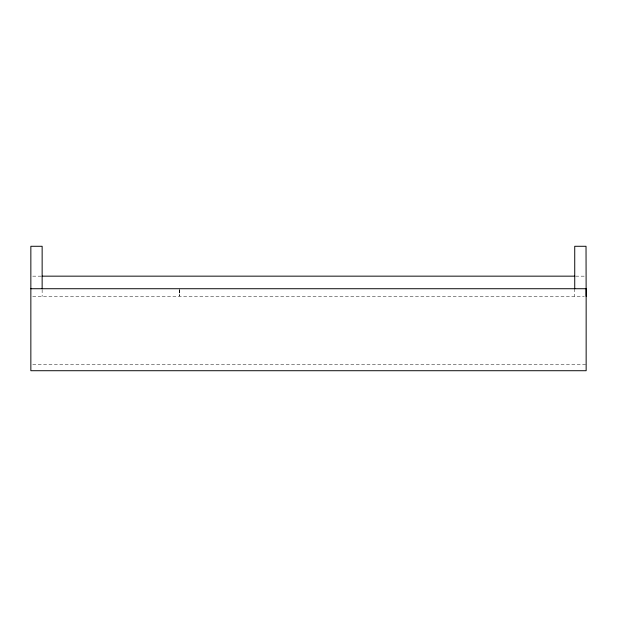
<?xml version="1.0" encoding="UTF-8"?>
<svg xmlns="http://www.w3.org/2000/svg" width="617" height="617" viewBox="0 0 617 617"><rect width="100%" height="100%" fill="white"/><g stroke="black" fill="none" stroke-linecap="round" stroke-linejoin="round"><path stroke-width="0.46" stroke-dasharray="3.08 2.31" d="M179.586 289.034L179.416 296.083L179.555 289.897M179.478 292.589L179.547 290.453M32.732 276.161L42.141 276.161M575.676 276.161L584.145 276.161M32.732 296.291L584.245 296.291M32.778 364.562L586.15 364.562M574.736 288.725L574.736 296.291M179.516 291.702L179.516 293.175M42.141 289.674L42.141 296.291"/><path stroke-width="0.93" d="M42.141 276.161L574.736 276.161M30.85 288.725L586.15 288.725L586.15 370.717L30.85 370.717L30.85 246.283L42.141 246.283L42.141 288.725M586.15 296.291L586.027 246.283L574.736 246.283L574.736 288.725"/></g></svg>
